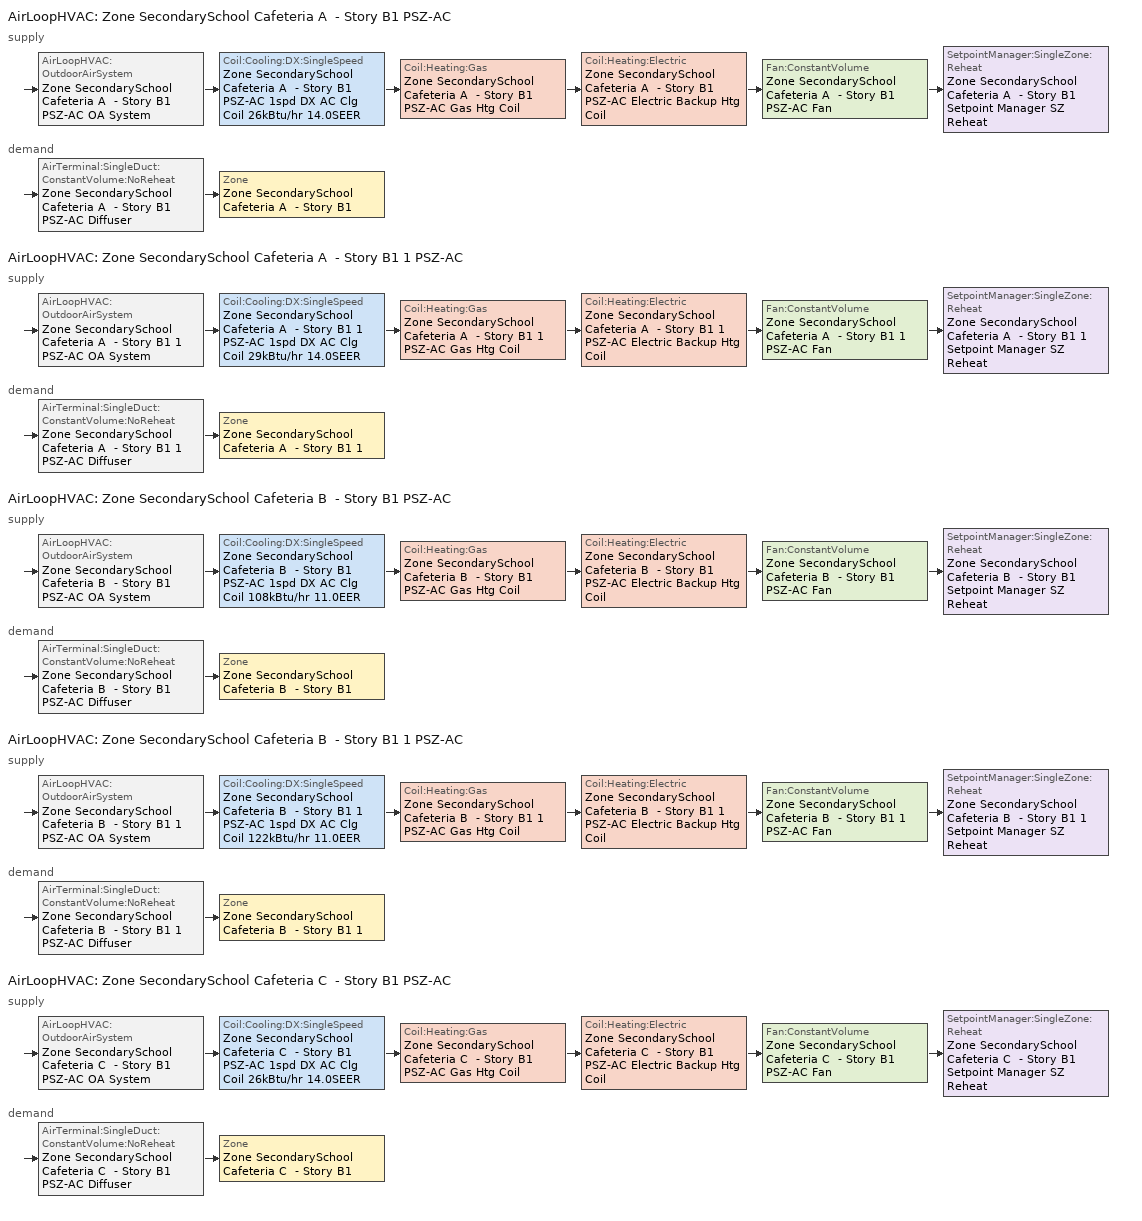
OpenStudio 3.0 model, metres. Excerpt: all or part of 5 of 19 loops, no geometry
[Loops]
AirLoopHVAC 'Zone SecondarySchool Cafeteria A  - Story B1 PSZ-AC'
 supply: AirLoopHVAC:OutdoorAirSystem 'Zone SecondarySchool Cafeteria A  - Story B1 PSZ-AC OA System' > Coil:Cooling:DX:SingleSpeed 'Zone SecondarySchool Cafeteria A  - Story B1 PSZ-AC 1spd DX AC Clg Coil 26kBtu/hr 14.0SEER' > Coil:Heating:Gas 'Zone SecondarySchool Cafeteria A  - Story B1 PSZ-AC Gas Htg Coil' > Coil:Heating:Electric 'Zone SecondarySchool Cafeteria A  - Story B1 PSZ-AC Electric Backup Htg Coil' > Fan:ConstantVolume 'Zone SecondarySchool Cafeteria A  - Story B1 PSZ-AC Fan' > SetpointManager:SingleZone:Reheat 'Zone SecondarySchool Cafeteria A  - Story B1 Setpoint Manager SZ Reheat'
 demand: AirTerminal:SingleDuct:ConstantVolume:NoReheat 'Zone SecondarySchool Cafeteria A  - Story B1 PSZ-AC Diffuser' > Zone 'Zone SecondarySchool Cafeteria A  - Story B1'
AirLoopHVAC 'Zone SecondarySchool Cafeteria A  - Story B1 1 PSZ-AC'
 supply: AirLoopHVAC:OutdoorAirSystem 'Zone SecondarySchool Cafeteria A  - Story B1 1 PSZ-AC OA System' > Coil:Cooling:DX:SingleSpeed 'Zone SecondarySchool Cafeteria A  - Story B1 1 PSZ-AC 1spd DX AC Clg Coil 29kBtu/hr 14.0SEER' > Coil:Heating:Gas 'Zone SecondarySchool Cafeteria A  - Story B1 1 PSZ-AC Gas Htg Coil' > Coil:Heating:Electric 'Zone SecondarySchool Cafeteria A  - Story B1 1 PSZ-AC Electric Backup Htg Coil' > Fan:ConstantVolume 'Zone SecondarySchool Cafeteria A  - Story B1 1 PSZ-AC Fan' > SetpointManager:SingleZone:Reheat 'Zone SecondarySchool Cafeteria A  - Story B1 1 Setpoint Manager SZ Reheat'
 demand: AirTerminal:SingleDuct:ConstantVolume:NoReheat 'Zone SecondarySchool Cafeteria A  - Story B1 1 PSZ-AC Diffuser' > Zone 'Zone SecondarySchool Cafeteria A  - Story B1 1'
AirLoopHVAC 'Zone SecondarySchool Cafeteria B  - Story B1 PSZ-AC'
 supply: AirLoopHVAC:OutdoorAirSystem 'Zone SecondarySchool Cafeteria B  - Story B1 PSZ-AC OA System' > Coil:Cooling:DX:SingleSpeed 'Zone SecondarySchool Cafeteria B  - Story B1 PSZ-AC 1spd DX AC Clg Coil 108kBtu/hr 11.0EER' > Coil:Heating:Gas 'Zone SecondarySchool Cafeteria B  - Story B1 PSZ-AC Gas Htg Coil' > Coil:Heating:Electric 'Zone SecondarySchool Cafeteria B  - Story B1 PSZ-AC Electric Backup Htg Coil' > Fan:ConstantVolume 'Zone SecondarySchool Cafeteria B  - Story B1 PSZ-AC Fan' > SetpointManager:SingleZone:Reheat 'Zone SecondarySchool Cafeteria B  - Story B1 Setpoint Manager SZ Reheat'
 demand: AirTerminal:SingleDuct:ConstantVolume:NoReheat 'Zone SecondarySchool Cafeteria B  - Story B1 PSZ-AC Diffuser' > Zone 'Zone SecondarySchool Cafeteria B  - Story B1'
AirLoopHVAC 'Zone SecondarySchool Cafeteria B  - Story B1 1 PSZ-AC'
 supply: AirLoopHVAC:OutdoorAirSystem 'Zone SecondarySchool Cafeteria B  - Story B1 1 PSZ-AC OA System' > Coil:Cooling:DX:SingleSpeed 'Zone SecondarySchool Cafeteria B  - Story B1 1 PSZ-AC 1spd DX AC Clg Coil 122kBtu/hr 11.0EER' > Coil:Heating:Gas 'Zone SecondarySchool Cafeteria B  - Story B1 1 PSZ-AC Gas Htg Coil' > Coil:Heating:Electric 'Zone SecondarySchool Cafeteria B  - Story B1 1 PSZ-AC Electric Backup Htg Coil' > Fan:ConstantVolume 'Zone SecondarySchool Cafeteria B  - Story B1 1 PSZ-AC Fan' > SetpointManager:SingleZone:Reheat 'Zone SecondarySchool Cafeteria B  - Story B1 1 Setpoint Manager SZ Reheat'
 demand: AirTerminal:SingleDuct:ConstantVolume:NoReheat 'Zone SecondarySchool Cafeteria B  - Story B1 1 PSZ-AC Diffuser' > Zone 'Zone SecondarySchool Cafeteria B  - Story B1 1'
AirLoopHVAC 'Zone SecondarySchool Cafeteria C  - Story B1 PSZ-AC'
 supply: AirLoopHVAC:OutdoorAirSystem 'Zone SecondarySchool Cafeteria C  - Story B1 PSZ-AC OA System' > Coil:Cooling:DX:SingleSpeed 'Zone SecondarySchool Cafeteria C  - Story B1 PSZ-AC 1spd DX AC Clg Coil 26kBtu/hr 14.0SEER' > Coil:Heating:Gas 'Zone SecondarySchool Cafeteria C  - Story B1 PSZ-AC Gas Htg Coil' > Coil:Heating:Electric 'Zone SecondarySchool Cafeteria C  - Story B1 PSZ-AC Electric Backup Htg Coil' > Fan:ConstantVolume 'Zone SecondarySchool Cafeteria C  - Story B1 PSZ-AC Fan' > SetpointManager:SingleZone:Reheat 'Zone SecondarySchool Cafeteria C  - Story B1 Setpoint Manager SZ Reheat'
 demand: AirTerminal:SingleDuct:ConstantVolume:NoReheat 'Zone SecondarySchool Cafeteria C  - Story B1 PSZ-AC Diffuser' > Zone 'Zone SecondarySchool Cafeteria C  - Story B1'
[Sizing:Zone] Zone Cooling Design Supply Air Temperature Input Method=SupplyAirTemperature; Zone Cooling Design Supply Air Temperature {C}=12.7778; Zone Cooling Design Supply Air Temperature Difference {deltaC}=11.11; Zone Heating Design Supply Air Temperature Input Method=SupplyAirTemperature; Zone Heating Design Supply Air Temperature {C}=50; Zone Heating Design Supply Air Temperature Difference {deltaC}=11.11; Zone Cooling Design Supply Air Humidity Ratio {kg-H2O/kg-air}=0.0085; Zone Heating Design Supply Air Humidity Ratio {kg-H2O/kg-air}=0.008; Cooling Design Air Flow Method=DesignDay; Heating Design Air Flow Method=DesignDay; Account for Dedicated Outdoor Air System=No; Dedicated Outdoor Air System Control Strategy=NeutralSupplyAir; Dedicated Outdoor Air Low Setpoint Temperature for Design {C}=autosize; Dedicated Outdoor Air High Setpoint Temperature for Design {C}=autosize
Zone SecondarySchool Cafeteria A  - Story B1; Zone SecondarySchool Cafeteria B  - Story B1; Zone SecondarySchool Cafeteria C  - Story B1; Zone SecondarySchool Cafeteria A  - Story B1 1; Zone SecondarySchool Cafeteria B  - Story B1 1
[Zone equipment]
Zone SecondarySchool Cafeteria A  - Story B1: Zone SecondarySchool Cafeteria A  - Story B1 PSZ-AC Diffuser
Zone SecondarySchool Cafeteria B  - Story B1: Zone SecondarySchool Cafeteria B  - Story B1 PSZ-AC Diffuser
Zone SecondarySchool Cafeteria C  - Story B1: Zone SecondarySchool Cafeteria C  - Story B1 PSZ-AC Diffuser
Zone SecondarySchool Cafeteria A  - Story B1 1: Zone SecondarySchool Kitchen A  - Story B1 Transfer Air Source, Zone SecondarySchool Cafeteria A  - Story B1 1 PSZ-AC Diffuser
Zone SecondarySchool Cafeteria B  - Story B1 1: Zone SecondarySchool Kitchen B  - Story B1 Transfer Air Source, Zone SecondarySchool Cafeteria B  - Story B1 1 PSZ-AC Diffuser
[Fan:ZoneExhaust] Availability Schedule=SchoolSecondary Kitchen_Exhaust_SCH; Fan Total Efficiency=0.385; Pressure Rise {Pa}=124.544; System Availability Manager Coupling Mode=Decoupled
Name | Maximum Flow Rate {m3/s}
Zone SecondarySchool Kitchen A  - Story B1 Transfer Air Source | 0.0941749
Zone SecondarySchool Kitchen B  - Story B1 Transfer Air Source | 0.383584
[AirLoopHVAC] Design Supply Air Flow Rate {m3/s}=AutoSize
Name | Availability Schedule
Zone SecondarySchool Cafeteria A  - Story B1 PSZ-AC | Zone SecondarySchool Cafeteria A  - Story B1 PSZ-AC Occ Sch
Zone SecondarySchool Cafeteria A  - Story B1 1 PSZ-AC | Zone SecondarySchool Cafeteria A  - Story B1 1 PSZ-AC Occ Sch
Zone SecondarySchool Cafeteria B  - Story B1 PSZ-AC | Zone SecondarySchool Cafeteria B  - Story B1 PSZ-AC Occ Sch
Zone SecondarySchool Cafeteria B  - Story B1 1 PSZ-AC | Zone SecondarySchool Cafeteria B  - Story B1 1 PSZ-AC Occ Sch
Zone SecondarySchool Cafeteria C  - Story B1 PSZ-AC | Zone SecondarySchool Cafeteria C  - Story B1 PSZ-AC Occ Sch
[Sizing:System] Type of Load to Size On=Sensible; Design Outdoor Air Flow Rate {m3/s}=Autosize; Central Heating Maximum System Air Flow Ratio=1; Preheat Design Temperature {C}=7.22222; Preheat Design Humidity Ratio {kg-H2O/kg-Air}=0.008; Precool Design Temperature {C}=12.7778; Precool Design Humidity Ratio {kg-H2O/kg-Air}=0.008; Central Cooling Design Supply Air Temperature {C}=12.7778; Central Heating Design Supply Air Temperature {C}=50; Sizing Option=Coincident; 100% Outdoor Air in Cooling=No; 100% Outdoor Air in Heating=No; Central Cooling Design Supply Air Humidity Ratio {kg-H2O/kg-Air}=0.0085; Central Heating Design Supply Air Humidity Ratio {kg-H2O/kg-Air}=0.008; Cooling Design Air Flow Method=DesignDay; Cooling Design Air Flow Rate {m3/s}=0; Heating Design Air Flow Method=DesignDay; Heating Design Air Flow Rate {m3/s}=0; System Outdoor Air Method=ZoneSum; Zone Maximum Outdoor Air Fraction=1; Cooling Supply Air Flow Rate Per Floor Area {m3/s-m2}=0.00996765; Cooling Fraction of Autosized Cooling Supply Air Flow Rate=1; Cooling Supply Air Flow Rate Per Unit Cooling Capacity {m3/s-W}=3.94755e-05; Heating Supply Air Flow Rate Per Floor Area {m3/s-m2}=0.00996765; Heating Fraction of Autosized Heating Supply Air Flow Rate=1; Heating Fraction of Autosized Cooling Supply Air Flow Rate=1; Heating Supply Air Flow Rate Per Unit Heating Capacity {m3/s-W}=3.15882e-05; Cooling Design Capacity Method=CoolingDesignCapacity; Cooling Design Capacity {W}=autosize; Cooling Design Capacity Per Floor Area {W/m2}=234.7; Fraction of Autosized Cooling Design Capacity=1; Heating Design Capacity Method=HeatingDesignCapacity; Heating Design Capacity {W}=autosize; Heating Design Capacity Per Floor Area {W/m2}=157; Fraction of Autosized Heating Design Capacity=1; Central Cooling Capacity Control Method=OnOff
Zone SecondarySchool Cafeteria A  - Story B1 PSZ-AC; Zone SecondarySchool Cafeteria A  - Story B1 1 PSZ-AC; Zone SecondarySchool Cafeteria B  - Story B1 PSZ-AC; Zone SecondarySchool Cafeteria B  - Story B1 1 PSZ-AC; Zone SecondarySchool Cafeteria C  - Story B1 PSZ-AC
[Controller:OutdoorAir] Minimum Outdoor Air Flow Rate {m3/s}=autosize; Maximum Outdoor Air Flow Rate {m3/s}=Autosize; Economizer Control Action Type=ModulateFlow; Lockout Type=LockoutWithHeating; Minimum Limit Type=FixedMinimum; High Humidity Control=No; Heat Recovery Bypass Control Type=BypassWhenOAFlowGreaterThanMinimum
Name | Economizer Control Type | Economizer Maximum Limit Dry-Bulb Temperature {C} | Economizer Maximum Limit Enthalpy {J/kg} | Minimum Outdoor Air Schedule | Controller Mechanical Ventilation
Zone SecondarySchool Cafeteria A  - Story B1 PSZ-AC OA System Controller | NoEconomizer | 28 | 64000 | Zone SecondarySchool Cafeteria A  - Story B1 PSZ-AC Occ Sch | Controller Mechanical Ventilation 1
Zone SecondarySchool Cafeteria A  - Story B1 1 PSZ-AC OA System Controller | NoEconomizer | 28 | 64000 | Zone SecondarySchool Cafeteria A  - Story B1 1 PSZ-AC Occ Sch | Controller Mechanical Ventilation 2
Zone SecondarySchool Cafeteria B  - Story B1 PSZ-AC OA System Controller | DifferentialDryBulb |  |  | Zone SecondarySchool Cafeteria B  - Story B1 PSZ-AC Occ Sch | Controller Mechanical Ventilation 3
Zone SecondarySchool Cafeteria B  - Story B1 1 PSZ-AC OA System Controller | DifferentialDryBulb |  |  | Zone SecondarySchool Cafeteria B  - Story B1 1 PSZ-AC Occ Sch | Controller Mechanical Ventilation 4
Zone SecondarySchool Cafeteria C  - Story B1 PSZ-AC OA System Controller | NoEconomizer | 28 | 64000 | Zone SecondarySchool Cafeteria C  - Story B1 PSZ-AC Occ Sch | Controller Mechanical Ventilation 5
[Controller:MechanicalVentilation] Availability Schedule=Always On Discrete; System Outdoor Air Method=ZoneSum
Controller Mechanical Ventilation 1; Controller Mechanical Ventilation 2; Controller Mechanical Ventilation 3; Controller Mechanical Ventilation 4; Controller Mechanical Ventilation 5
[AirLoopHVAC:OutdoorAirSystem]
Name | Controller
Zone SecondarySchool Cafeteria A  - Story B1 PSZ-AC OA System | Zone SecondarySchool Cafeteria A  - Story B1 PSZ-AC OA System Controller
Zone SecondarySchool Cafeteria A  - Story B1 1 PSZ-AC OA System | Zone SecondarySchool Cafeteria A  - Story B1 1 PSZ-AC OA System Controller
Zone SecondarySchool Cafeteria B  - Story B1 PSZ-AC OA System | Zone SecondarySchool Cafeteria B  - Story B1 PSZ-AC OA System Controller
Zone SecondarySchool Cafeteria B  - Story B1 1 PSZ-AC OA System | Zone SecondarySchool Cafeteria B  - Story B1 1 PSZ-AC OA System Controller
Zone SecondarySchool Cafeteria C  - Story B1 PSZ-AC OA System | Zone SecondarySchool Cafeteria C  - Story B1 PSZ-AC OA System Controller
[SetpointManager:SingleZone:Reheat] Minimum Supply Air Temperature {C}=12.7778; Maximum Supply Air Temperature {C}=50
Name | Control Zone | Setpoint Node or NodeList
Zone SecondarySchool Cafeteria A  - Story B1 Setpoint Manager SZ Reheat | Zone SecondarySchool Cafeteria A  - Story B1 | Zone SecondarySchool Cafeteria A  - Story B1 PSZ-AC Supply Outlet Node
Zone SecondarySchool Cafeteria A  - Story B1 1 Setpoint Manager SZ Reheat | Zone SecondarySchool Cafeteria A  - Story B1 1 | Zone SecondarySchool Cafeteria A  - Story B1 1 PSZ-AC Supply Outlet Node
Zone SecondarySchool Cafeteria B  - Story B1 Setpoint Manager SZ Reheat | Zone SecondarySchool Cafeteria B  - Story B1 | Zone SecondarySchool Cafeteria B  - Story B1 PSZ-AC Supply Outlet Node
Zone SecondarySchool Cafeteria B  - Story B1 1 Setpoint Manager SZ Reheat | Zone SecondarySchool Cafeteria B  - Story B1 1 | Zone SecondarySchool Cafeteria B  - Story B1 1 PSZ-AC Supply Outlet Node
Zone SecondarySchool Cafeteria C  - Story B1 Setpoint Manager SZ Reheat | Zone SecondarySchool Cafeteria C  - Story B1 | Zone SecondarySchool Cafeteria C  - Story B1 PSZ-AC Supply Outlet Node
[Fan:ConstantVolume] Availability Schedule=Always On Discrete; Pressure Rise {Pa}=622.722; Maximum Flow Rate {m3/s}=AutoSize; Motor In Airstream Fraction=1
Name | Fan Total Efficiency | Motor Efficiency
Zone SecondarySchool Cafeteria A  - Story B1 PSZ-AC Fan; Zone SecondarySchool Cafeteria A  - Story B1 1 PSZ-AC Fan; Zone SecondarySchool Cafeteria C  - Story B1 PSZ-AC Fan | 0.55575 | 0.855
Zone SecondarySchool Cafeteria B  - Story B1 PSZ-AC Fan; Zone SecondarySchool Cafeteria B  - Story B1 1 PSZ-AC Fan | 0.56225 | 0.865
[Coil:Heating:Gas] Availability Schedule=Always On Discrete; Gas Burner Efficiency=0.8; Nominal Capacity {W}=AutoSize; Parasitic Electric Load {W}=0; Parasitic Gas Load {W}=0
Zone SecondarySchool Cafeteria A  - Story B1 PSZ-AC Gas Htg Coil; Zone SecondarySchool Cafeteria A  - Story B1 1 PSZ-AC Gas Htg Coil; Zone SecondarySchool Cafeteria B  - Story B1 PSZ-AC Gas Htg Coil; Zone SecondarySchool Cafeteria B  - Story B1 1 PSZ-AC Gas Htg Coil; Zone SecondarySchool Cafeteria C  - Story B1 PSZ-AC Gas Htg Coil
[Coil:Heating:Electric] Availability Schedule=Always On Discrete; Efficiency=1
Zone SecondarySchool Cafeteria A  - Story B1 PSZ-AC Electric Backup Htg Coil; Zone SecondarySchool Cafeteria A  - Story B1 1 PSZ-AC Electric Backup Htg Coil; Zone SecondarySchool Cafeteria B  - Story B1 PSZ-AC Electric Backup Htg Coil; Zone SecondarySchool Cafeteria B  - Story B1 1 PSZ-AC Electric Backup Htg Coil; Zone SecondarySchool Cafeteria C  - Story B1 PSZ-AC Electric Backup Htg Coil
[Coil:Cooling:DX:SingleSpeed] Availability Schedule=Always On Discrete; Rated Total Cooling Capacity {W}=autosize; Rated Sensible Heat Ratio=autosize; Rated Air Flow Rate {m3/s}=autosize; Rated Evaporator Fan Power Per Volume Flow Rate {W/(m3/s)}=773.3; Total Cooling Capacity Function of Temperature Curve=PSZ-AC_Unitary_PackagecoolCapFT; Total Cooling Capacity Function of Flow Fraction Curve=PSZ-AC_Unitary_PackagecoolFFF; Energy Input Ratio Function of Temperature Curve=PSZ-AC DX Unitary Package EIRFT; Energy Input Ratio Function of Flow Fraction Curve=PSZ-AC_Unitary_PackagecoolEIRFFF; Part Load Fraction Correlation Curve=PSZ-AC_Unitary_PackagecoolPLR; Minimum Outdoor Dry-Bulb Temperature for Compressor Operation {C}=-25; Condenser Type=AirCooled; Evaporative Condenser Effectiveness=0; Evaporative Condenser Air Flow Rate {m3/s}=Autosize; Evaporative Condenser Pump Rated Power Consumption {W}=Autosize; Crankcase Heater Capacity {W}=0; Maximum Outdoor Dry-Bulb Temperature for Crankcase Heater Operation {C}=0; Basin Heater Capacity {W/K}=0; Basin Heater Setpoint Temperature {C}=10
Name | Rated COP {W/W}
Zone SecondarySchool Cafeteria A  - Story B1 PSZ-AC 1spd DX AC Clg Coil 26kBtu/hr 14.0SEER; Zone SecondarySchool Cafeteria A  - Story B1 1 PSZ-AC 1spd DX AC Clg Coil 29kBtu/hr 14.0SEER; Zone SecondarySchool Cafeteria C  - Story B1 PSZ-AC 1spd DX AC Clg Coil 26kBtu/hr 14.0SEER | 4.11713
Zone SecondarySchool Cafeteria B  - Story B1 PSZ-AC 1spd DX AC Clg Coil 108kBtu/hr 11.0EER; Zone SecondarySchool Cafeteria B  - Story B1 1 PSZ-AC 1spd DX AC Clg Coil 122kBtu/hr 11.0EER | 3.79883
[AirTerminal:SingleDuct:ConstantVolume:NoReheat] Availability Schedule=Always On Discrete; Maximum Air Flow Rate {m3/s}=AutoSize
Zone SecondarySchool Cafeteria A  - Story B1 PSZ-AC Diffuser; Zone SecondarySchool Cafeteria A  - Story B1 1 PSZ-AC Diffuser; Zone SecondarySchool Cafeteria B  - Story B1 PSZ-AC Diffuser; Zone SecondarySchool Cafeteria B  - Story B1 1 PSZ-AC Diffuser; Zone SecondarySchool Cafeteria C  - Story B1 PSZ-AC Diffuser
[Schedule:Constant]
Always On Discrete: Value=1
[Schedule:Ruleset]
Name | Default Day Schedule | Summer Design Day Schedule | Winter Design Day Schedule
SchoolSecondary Kitchen_Exhaust_SCH | SchoolSecondary Kitchen_Exhaust_SCH Default | SchoolSecondary Kitchen_Exhaust_SCH Summer Design Day | SchoolSecondary Kitchen_Exhaust_SCH Winter Design Day
Zone SecondarySchool Cafeteria A  - Story B1 1 PSZ-AC Occ Sch | Zone SecondarySchool Cafeteria A  - Story B1 1 PSZ-AC Occ Sch Default | Zone SecondarySchool Cafeteria A  - Story B1 1 PSZ-AC Occ Sch Summer Design Day | Zone SecondarySchool Cafeteria A  - Story B1 1 PSZ-AC Occ Sch Winter Design Day
Zone SecondarySchool Cafeteria A  - Story B1 PSZ-AC Occ Sch | Zone SecondarySchool Cafeteria A  - Story B1 PSZ-AC Occ Sch Default | Zone SecondarySchool Cafeteria A  - Story B1 PSZ-AC Occ Sch Summer Design Day | Zone SecondarySchool Cafeteria A  - Story B1 PSZ-AC Occ Sch Winter Design Day
Zone SecondarySchool Cafeteria B  - Story B1 1 PSZ-AC Occ Sch | Zone SecondarySchool Cafeteria B  - Story B1 1 PSZ-AC Occ Sch Default | Zone SecondarySchool Cafeteria B  - Story B1 1 PSZ-AC Occ Sch Summer Design Day | Zone SecondarySchool Cafeteria B  - Story B1 1 PSZ-AC Occ Sch Winter Design Day
Zone SecondarySchool Cafeteria B  - Story B1 PSZ-AC Occ Sch | Zone SecondarySchool Cafeteria B  - Story B1 PSZ-AC Occ Sch Default | Zone SecondarySchool Cafeteria B  - Story B1 PSZ-AC Occ Sch Summer Design Day | Zone SecondarySchool Cafeteria B  - Story B1 PSZ-AC Occ Sch Winter Design Day
Zone SecondarySchool Cafeteria C  - Story B1 PSZ-AC Occ Sch | Zone SecondarySchool Cafeteria C  - Story B1 PSZ-AC Occ Sch Default | Zone SecondarySchool Cafeteria C  - Story B1 PSZ-AC Occ Sch Summer Design Day | Zone SecondarySchool Cafeteria C  - Story B1 PSZ-AC Occ Sch Winter Design Day
[Schedule:Day]
SchoolSecondary Kitchen_Exhaust_SCH Default; SchoolSecondary Kitchen_Exhaust_SCH Wknd Day; SchoolSecondary Kitchen_Exhaust_SCH Wknd Day 1; Zone SecondarySchool Cafeteria A  - Story B1 1 PSZ-AC Occ Sch Sunday; Zone SecondarySchool Cafeteria A  - Story B1 PSZ-AC Occ Sch Sunday; Zone SecondarySchool Cafeteria B  - Story B1 1 PSZ-AC Occ Sch Sunday; Zone SecondarySchool Cafeteria B  - Story B1 PSZ-AC Occ Sch Sunday; Zone SecondarySchool Cafeteria C  - Story B1 PSZ-AC Occ Sch Sunday: 24, 0, 0
SchoolSecondary Kitchen_Exhaust_SCH Wkdy Day: 8, 0, 0, 17, 0, 1, 24, 0, 0
SchoolSecondary Kitchen_Exhaust_SCH Wkdy Day 1; SchoolSecondary Kitchen_Exhaust_SCH Wkdy Day 2; SchoolSecondary Kitchen_Exhaust_SCH Winter Design Day; SchoolSecondary Kitchen_Exhaust_SCH Summer Design Day: 8, 0, 0, 21, 0, 1, 24, 0, 0
Zone SecondarySchool Cafeteria A  - Story B1 1 PSZ-AC Occ Sch Default; Zone SecondarySchool Cafeteria A  - Story B1 1 PSZ-AC Occ Sch Monday 2; Zone SecondarySchool Cafeteria A  - Story B1 1 PSZ-AC Occ Sch Tuesday; Zone SecondarySchool Cafeteria A  - Story B1 1 PSZ-AC Occ Sch Tuesday 2; Zone SecondarySchool Cafeteria A  - Story B1 1 PSZ-AC Occ Sch Wednesday; Zone SecondarySchool Cafeteria A  - Story B1 1 PSZ-AC Occ Sch Wednesday 2; Zone SecondarySchool Cafeteria A  - Story B1 1 PSZ-AC Occ Sch Thursday; Zone SecondarySchool Cafeteria A  - Story B1 1 PSZ-AC Occ Sch Thursday 2; Zone SecondarySchool Cafeteria A  - Story B1 1 PSZ-AC Occ Sch Friday; Zone SecondarySchool Cafeteria A  - Story B1 1 PSZ-AC Occ Sch Friday 2; Zone SecondarySchool Cafeteria A  - Story B1 PSZ-AC Occ Sch Default; Zone SecondarySchool Cafeteria A  - Story B1 PSZ-AC Occ Sch Monday 2; Zone SecondarySchool Cafeteria A  - Story B1 PSZ-AC Occ Sch Tuesday; Zone SecondarySchool Cafeteria A  - Story B1 PSZ-AC Occ Sch Tuesday 2; Zone SecondarySchool Cafeteria A  - Story B1 PSZ-AC Occ Sch Wednesday; Zone SecondarySchool Cafeteria A  - Story B1 PSZ-AC Occ Sch Wednesday 2; Zone SecondarySchool Cafeteria A  - Story B1 PSZ-AC Occ Sch Thursday; Zone SecondarySchool Cafeteria A  - Story B1 PSZ-AC Occ Sch Thursday 2; Zone SecondarySchool Cafeteria A  - Story B1 PSZ-AC Occ Sch Friday; Zone SecondarySchool Cafeteria A  - Story B1 PSZ-AC Occ Sch Friday 2; Zone SecondarySchool Cafeteria B  - Story B1 1 PSZ-AC Occ Sch Default; Zone SecondarySchool Cafeteria B  - Story B1 1 PSZ-AC Occ Sch Monday 2; Zone SecondarySchool Cafeteria B  - Story B1 1 PSZ-AC Occ Sch Tuesday; Zone SecondarySchool Cafeteria B  - Story B1 1 PSZ-AC Occ Sch Tuesday 2; Zone SecondarySchool Cafeteria B  - Story B1 1 PSZ-AC Occ Sch Wednesday; Zone SecondarySchool Cafeteria B  - Story B1 1 PSZ-AC Occ Sch Wednesday 2; Zone SecondarySchool Cafeteria B  - Story B1 1 PSZ-AC Occ Sch Thursday; Zone SecondarySchool Cafeteria B  - Story B1 1 PSZ-AC Occ Sch Thursday 2; Zone SecondarySchool Cafeteria B  - Story B1 1 PSZ-AC Occ Sch Friday; Zone SecondarySchool Cafeteria B  - Story B1 1 PSZ-AC Occ Sch Friday 2; Zone SecondarySchool Cafeteria B  - Story B1 PSZ-AC Occ Sch Default; Zone SecondarySchool Cafeteria B  - Story B1 PSZ-AC Occ Sch Monday 2; Zone SecondarySchool Cafeteria B  - Story B1 PSZ-AC Occ Sch Tuesday; Zone SecondarySchool Cafeteria B  - Story B1 PSZ-AC Occ Sch Tuesday 2; Zone SecondarySchool Cafeteria B  - Story B1 PSZ-AC Occ Sch Wednesday; Zone SecondarySchool Cafeteria B  - Story B1 PSZ-AC Occ Sch Wednesday 2; Zone SecondarySchool Cafeteria B  - Story B1 PSZ-AC Occ Sch Thursday; Zone SecondarySchool Cafeteria B  - Story B1 PSZ-AC Occ Sch Thursday 2; Zone SecondarySchool Cafeteria B  - Story B1 PSZ-AC Occ Sch Friday; Zone SecondarySchool Cafeteria B  - Story B1 PSZ-AC Occ Sch Friday 2; Zone SecondarySchool Cafeteria C  - Story B1 PSZ-AC Occ Sch Default; Zone SecondarySchool Cafeteria C  - Story B1 PSZ-AC Occ Sch Monday 2; Zone SecondarySchool Cafeteria C  - Story B1 PSZ-AC Occ Sch Tuesday; Zone SecondarySchool Cafeteria C  - Story B1 PSZ-AC Occ Sch Tuesday 2; Zone SecondarySchool Cafeteria C  - Story B1 PSZ-AC Occ Sch Wednesday; Zone SecondarySchool Cafeteria C  - Story B1 PSZ-AC Occ Sch Wednesday 2; Zone SecondarySchool Cafeteria C  - Story B1 PSZ-AC Occ Sch Thursday; Zone SecondarySchool Cafeteria C  - Story B1 PSZ-AC Occ Sch Thursday 2; Zone SecondarySchool Cafeteria C  - Story B1 PSZ-AC Occ Sch Friday; Zone SecondarySchool Cafeteria C  - Story B1 PSZ-AC Occ Sch Friday 2: 9, 0, 0, 20, 0, 1, 24, 0, 0
Zone SecondarySchool Cafeteria A  - Story B1 1 PSZ-AC Occ Sch Winter Design Day; Zone SecondarySchool Cafeteria A  - Story B1 1 PSZ-AC Occ Sch Summer Design Day; Zone SecondarySchool Cafeteria A  - Story B1 PSZ-AC Occ Sch Winter Design Day; Zone SecondarySchool Cafeteria A  - Story B1 PSZ-AC Occ Sch Summer Design Day; Zone SecondarySchool Cafeteria B  - Story B1 1 PSZ-AC Occ Sch Winter Design Day; Zone SecondarySchool Cafeteria B  - Story B1 1 PSZ-AC Occ Sch Summer Design Day; Zone SecondarySchool Cafeteria B  - Story B1 PSZ-AC Occ Sch Winter Design Day; Zone SecondarySchool Cafeteria B  - Story B1 PSZ-AC Occ Sch Summer Design Day; Zone SecondarySchool Cafeteria C  - Story B1 PSZ-AC Occ Sch Winter Design Day; Zone SecondarySchool Cafeteria C  - Story B1 PSZ-AC Occ Sch Summer Design Day: 24, 0, 1
Zone SecondarySchool Cafeteria A  - Story B1 1 PSZ-AC Occ Sch Monday 1; Zone SecondarySchool Cafeteria A  - Story B1 1 PSZ-AC Occ Sch Tuesday 1; Zone SecondarySchool Cafeteria A  - Story B1 1 PSZ-AC Occ Sch Wednesday 1; Zone SecondarySchool Cafeteria A  - Story B1 1 PSZ-AC Occ Sch Thursday 1; Zone SecondarySchool Cafeteria A  - Story B1 1 PSZ-AC Occ Sch Friday 1; Zone SecondarySchool Cafeteria A  - Story B1 PSZ-AC Occ Sch Monday 1; Zone SecondarySchool Cafeteria A  - Story B1 PSZ-AC Occ Sch Tuesday 1; Zone SecondarySchool Cafeteria A  - Story B1 PSZ-AC Occ Sch Wednesday 1; Zone SecondarySchool Cafeteria A  - Story B1 PSZ-AC Occ Sch Thursday 1; Zone SecondarySchool Cafeteria A  - Story B1 PSZ-AC Occ Sch Friday 1; Zone SecondarySchool Cafeteria B  - Story B1 1 PSZ-AC Occ Sch Monday 1; Zone SecondarySchool Cafeteria B  - Story B1 1 PSZ-AC Occ Sch Tuesday 1; Zone SecondarySchool Cafeteria B  - Story B1 1 PSZ-AC Occ Sch Wednesday 1; Zone SecondarySchool Cafeteria B  - Story B1 1 PSZ-AC Occ Sch Thursday 1; Zone SecondarySchool Cafeteria B  - Story B1 1 PSZ-AC Occ Sch Friday 1; Zone SecondarySchool Cafeteria B  - Story B1 PSZ-AC Occ Sch Monday 1; Zone SecondarySchool Cafeteria B  - Story B1 PSZ-AC Occ Sch Tuesday 1; Zone SecondarySchool Cafeteria B  - Story B1 PSZ-AC Occ Sch Wednesday 1; Zone SecondarySchool Cafeteria B  - Story B1 PSZ-AC Occ Sch Thursday 1; Zone SecondarySchool Cafeteria B  - Story B1 PSZ-AC Occ Sch Friday 1; Zone SecondarySchool Cafeteria C  - Story B1 PSZ-AC Occ Sch Monday 1; Zone SecondarySchool Cafeteria C  - Story B1 PSZ-AC Occ Sch Tuesday 1; Zone SecondarySchool Cafeteria C  - Story B1 PSZ-AC Occ Sch Wednesday 1; Zone SecondarySchool Cafeteria C  - Story B1 PSZ-AC Occ Sch Thursday 1; Zone SecondarySchool Cafeteria C  - Story B1 PSZ-AC Occ Sch Friday 1: 9, 0, 0, 19, 0, 1, 24, 0, 0
[Schedule:Rule] Date Specification Type=DateRange
Name | Schedule Ruleset | Rule Order | Day Schedule | Apply Monday | Apply Tuesday | Apply Wednesday | Apply Thursday | Apply Friday | Start Month | Start Day | End Month | End Day | Apply Sunday | Apply Saturday
Schedule Rule 94 | SchoolSecondary Kitchen_Exhaust_SCH | 4 | SchoolSecondary Kitchen_Exhaust_SCH Wkdy Day | Yes | Yes | Yes | Yes | Yes | 1 | 1 | 6 | 30
Schedule Rule 95 | SchoolSecondary Kitchen_Exhaust_SCH | 3 | SchoolSecondary Kitchen_Exhaust_SCH Wkdy Day 1 | Yes | Yes | Yes | Yes | Yes | 7 | 1 | 9 | 1
Schedule Rule 96 | SchoolSecondary Kitchen_Exhaust_SCH | 2 | SchoolSecondary Kitchen_Exhaust_SCH Wkdy Day 2 | Yes | Yes | Yes | Yes | Yes | 9 | 1 | 12 | 31
Schedule Rule 97 | SchoolSecondary Kitchen_Exhaust_SCH | 1 | SchoolSecondary Kitchen_Exhaust_SCH Wknd Day |  |  |  |  |  | 1 | 1 | 6 | 30 | Yes | Yes
Schedule Rule 98 | SchoolSecondary Kitchen_Exhaust_SCH | 0 | SchoolSecondary Kitchen_Exhaust_SCH Wknd Day 1 |  |  |  |  |  | 7 | 1 | 9 | 1 | Yes | Yes
Zone SecondarySchool Cafeteria A  - Story B1 1 PSZ-AC Occ Sch Monday Rule 1 | Zone SecondarySchool Cafeteria A  - Story B1 1 PSZ-AC Occ Sch | 14 | Zone SecondarySchool Cafeteria A  - Story B1 1 PSZ-AC Occ Sch Monday 1 | Yes |  |  |  |  | 6 | 30 | 8 | 31
Zone SecondarySchool Cafeteria A  - Story B1 1 PSZ-AC Occ Sch Monday Rule 2 | Zone SecondarySchool Cafeteria A  - Story B1 1 PSZ-AC Occ Sch | 13 | Zone SecondarySchool Cafeteria A  - Story B1 1 PSZ-AC Occ Sch Monday 2 | Yes |  |  |  |  | 9 | 1 | 12 | 31
Zone SecondarySchool Cafeteria A  - Story B1 1 PSZ-AC Occ Sch Tuesday Rule | Zone SecondarySchool Cafeteria A  - Story B1 1 PSZ-AC Occ Sch | 12 | Zone SecondarySchool Cafeteria A  - Story B1 1 PSZ-AC Occ Sch Tuesday |  | Yes |  |  |  | 1 | 1 | 6 | 30
Zone SecondarySchool Cafeteria A  - Story B1 1 PSZ-AC Occ Sch Tuesday Rule 1 | Zone SecondarySchool Cafeteria A  - Story B1 1 PSZ-AC Occ Sch | 11 | Zone SecondarySchool Cafeteria A  - Story B1 1 PSZ-AC Occ Sch Tuesday 1 |  | Yes |  |  |  | 7 | 1 | 8 | 25
Zone SecondarySchool Cafeteria A  - Story B1 1 PSZ-AC Occ Sch Tuesday Rule 2 | Zone SecondarySchool Cafeteria A  - Story B1 1 PSZ-AC Occ Sch | 10 | Zone SecondarySchool Cafeteria A  - Story B1 1 PSZ-AC Occ Sch Tuesday 2 |  | Yes |  |  |  | 8 | 26 | 12 | 31
Zone SecondarySchool Cafeteria A  - Story B1 1 PSZ-AC Occ Sch Wednesday Rule | Zone SecondarySchool Cafeteria A  - Story B1 1 PSZ-AC Occ Sch | 9 | Zone SecondarySchool Cafeteria A  - Story B1 1 PSZ-AC Occ Sch Wednesday |  |  | Yes |  |  | 1 | 1 | 6 | 24
Zone SecondarySchool Cafeteria A  - Story B1 1 PSZ-AC Occ Sch Wednesday Rule 1 | Zone SecondarySchool Cafeteria A  - Story B1 1 PSZ-AC Occ Sch | 8 | Zone SecondarySchool Cafeteria A  - Story B1 1 PSZ-AC Occ Sch Wednesday 1 |  |  | Yes |  |  | 6 | 25 | 8 | 26
Zone SecondarySchool Cafeteria A  - Story B1 1 PSZ-AC Occ Sch Wednesday Rule 2 | Zone SecondarySchool Cafeteria A  - Story B1 1 PSZ-AC Occ Sch | 7 | Zone SecondarySchool Cafeteria A  - Story B1 1 PSZ-AC Occ Sch Wednesday 2 |  |  | Yes |  |  | 8 | 27 | 12 | 31
Zone SecondarySchool Cafeteria A  - Story B1 1 PSZ-AC Occ Sch Thursday Rule | Zone SecondarySchool Cafeteria A  - Story B1 1 PSZ-AC Occ Sch | 6 | Zone SecondarySchool Cafeteria A  - Story B1 1 PSZ-AC Occ Sch Thursday |  |  |  | Yes |  | 1 | 1 | 6 | 25
Zone SecondarySchool Cafeteria A  - Story B1 1 PSZ-AC Occ Sch Thursday Rule 1 | Zone SecondarySchool Cafeteria A  - Story B1 1 PSZ-AC Occ Sch | 5 | Zone SecondarySchool Cafeteria A  - Story B1 1 PSZ-AC Occ Sch Thursday 1 |  |  |  | Yes |  | 6 | 26 | 8 | 27
Zone SecondarySchool Cafeteria A  - Story B1 1 PSZ-AC Occ Sch Thursday Rule 2 | Zone SecondarySchool Cafeteria A  - Story B1 1 PSZ-AC Occ Sch | 4 | Zone SecondarySchool Cafeteria A  - Story B1 1 PSZ-AC Occ Sch Thursday 2 |  |  |  | Yes |  | 8 | 28 | 12 | 31
Zone SecondarySchool Cafeteria A  - Story B1 1 PSZ-AC Occ Sch Friday Rule | Zone SecondarySchool Cafeteria A  - Story B1 1 PSZ-AC Occ Sch | 3 | Zone SecondarySchool Cafeteria A  - Story B1 1 PSZ-AC Occ Sch Friday |  |  |  |  | Yes | 1 | 1 | 6 | 26
Zone SecondarySchool Cafeteria A  - Story B1 1 PSZ-AC Occ Sch Friday Rule 1 | Zone SecondarySchool Cafeteria A  - Story B1 1 PSZ-AC Occ Sch | 2 | Zone SecondarySchool Cafeteria A  - Story B1 1 PSZ-AC Occ Sch Friday 1 |  |  |  |  | Yes | 6 | 27 | 8 | 28
Zone SecondarySchool Cafeteria A  - Story B1 1 PSZ-AC Occ Sch Friday Rule 2 | Zone SecondarySchool Cafeteria A  - Story B1 1 PSZ-AC Occ Sch | 1 | Zone SecondarySchool Cafeteria A  - Story B1 1 PSZ-AC Occ Sch Friday 2 |  |  |  |  | Yes | 8 | 29 | 12 | 31
Zone SecondarySchool Cafeteria A  - Story B1 1 PSZ-AC Occ Sch Sunday Rule | Zone SecondarySchool Cafeteria A  - Story B1 1 PSZ-AC Occ Sch | 0 | Zone SecondarySchool Cafeteria A  - Story B1 1 PSZ-AC Occ Sch Sunday |  |  |  |  |  | 1 | 1 | 12 | 31 | Yes | Yes
Zone SecondarySchool Cafeteria A  - Story B1 PSZ-AC Occ Sch Monday Rule 1 | Zone SecondarySchool Cafeteria A  - Story B1 PSZ-AC Occ Sch | 14 | Zone SecondarySchool Cafeteria A  - Story B1 PSZ-AC Occ Sch Monday 1 | Yes |  |  |  |  | 6 | 30 | 8 | 31
Zone SecondarySchool Cafeteria A  - Story B1 PSZ-AC Occ Sch Monday Rule 2 | Zone SecondarySchool Cafeteria A  - Story B1 PSZ-AC Occ Sch | 13 | Zone SecondarySchool Cafeteria A  - Story B1 PSZ-AC Occ Sch Monday 2 | Yes |  |  |  |  | 9 | 1 | 12 | 31
Zone SecondarySchool Cafeteria A  - Story B1 PSZ-AC Occ Sch Tuesday Rule | Zone SecondarySchool Cafeteria A  - Story B1 PSZ-AC Occ Sch | 12 | Zone SecondarySchool Cafeteria A  - Story B1 PSZ-AC Occ Sch Tuesday |  | Yes |  |  |  | 1 | 1 | 6 | 30
Zone SecondarySchool Cafeteria A  - Story B1 PSZ-AC Occ Sch Tuesday Rule 1 | Zone SecondarySchool Cafeteria A  - Story B1 PSZ-AC Occ Sch | 11 | Zone SecondarySchool Cafeteria A  - Story B1 PSZ-AC Occ Sch Tuesday 1 |  | Yes |  |  |  | 7 | 1 | 8 | 25
Zone SecondarySchool Cafeteria A  - Story B1 PSZ-AC Occ Sch Tuesday Rule 2 | Zone SecondarySchool Cafeteria A  - Story B1 PSZ-AC Occ Sch | 10 | Zone SecondarySchool Cafeteria A  - Story B1 PSZ-AC Occ Sch Tuesday 2 |  | Yes |  |  |  | 8 | 26 | 12 | 31
Zone SecondarySchool Cafeteria A  - Story B1 PSZ-AC Occ Sch Wednesday Rule | Zone SecondarySchool Cafeteria A  - Story B1 PSZ-AC Occ Sch | 9 | Zone SecondarySchool Cafeteria A  - Story B1 PSZ-AC Occ Sch Wednesday |  |  | Yes |  |  | 1 | 1 | 6 | 24
Zone SecondarySchool Cafeteria A  - Story B1 PSZ-AC Occ Sch Wednesday Rule 1 | Zone SecondarySchool Cafeteria A  - Story B1 PSZ-AC Occ Sch | 8 | Zone SecondarySchool Cafeteria A  - Story B1 PSZ-AC Occ Sch Wednesday 1 |  |  | Yes |  |  | 6 | 25 | 8 | 26
Zone SecondarySchool Cafeteria A  - Story B1 PSZ-AC Occ Sch Wednesday Rule 2 | Zone SecondarySchool Cafeteria A  - Story B1 PSZ-AC Occ Sch | 7 | Zone SecondarySchool Cafeteria A  - Story B1 PSZ-AC Occ Sch Wednesday 2 |  |  | Yes |  |  | 8 | 27 | 12 | 31
Zone SecondarySchool Cafeteria A  - Story B1 PSZ-AC Occ Sch Thursday Rule | Zone SecondarySchool Cafeteria A  - Story B1 PSZ-AC Occ Sch | 6 | Zone SecondarySchool Cafeteria A  - Story B1 PSZ-AC Occ Sch Thursday |  |  |  | Yes |  | 1 | 1 | 6 | 25
Zone SecondarySchool Cafeteria A  - Story B1 PSZ-AC Occ Sch Thursday Rule 1 | Zone SecondarySchool Cafeteria A  - Story B1 PSZ-AC Occ Sch | 5 | Zone SecondarySchool Cafeteria A  - Story B1 PSZ-AC Occ Sch Thursday 1 |  |  |  | Yes |  | 6 | 26 | 8 | 27
Zone SecondarySchool Cafeteria A  - Story B1 PSZ-AC Occ Sch Thursday Rule 2 | Zone SecondarySchool Cafeteria A  - Story B1 PSZ-AC Occ Sch | 4 | Zone SecondarySchool Cafeteria A  - Story B1 PSZ-AC Occ Sch Thursday 2 |  |  |  | Yes |  | 8 | 28 | 12 | 31
Zone SecondarySchool Cafeteria A  - Story B1 PSZ-AC Occ Sch Friday Rule | Zone SecondarySchool Cafeteria A  - Story B1 PSZ-AC Occ Sch | 3 | Zone SecondarySchool Cafeteria A  - Story B1 PSZ-AC Occ Sch Friday |  |  |  |  | Yes | 1 | 1 | 6 | 26
Zone SecondarySchool Cafeteria A  - Story B1 PSZ-AC Occ Sch Friday Rule 1 | Zone SecondarySchool Cafeteria A  - Story B1 PSZ-AC Occ Sch | 2 | Zone SecondarySchool Cafeteria A  - Story B1 PSZ-AC Occ Sch Friday 1 |  |  |  |  | Yes | 6 | 27 | 8 | 28
Zone SecondarySchool Cafeteria A  - Story B1 PSZ-AC Occ Sch Friday Rule 2 | Zone SecondarySchool Cafeteria A  - Story B1 PSZ-AC Occ Sch | 1 | Zone SecondarySchool Cafeteria A  - Story B1 PSZ-AC Occ Sch Friday 2 |  |  |  |  | Yes | 8 | 29 | 12 | 31
Zone SecondarySchool Cafeteria A  - Story B1 PSZ-AC Occ Sch Sunday Rule | Zone SecondarySchool Cafeteria A  - Story B1 PSZ-AC Occ Sch | 0 | Zone SecondarySchool Cafeteria A  - Story B1 PSZ-AC Occ Sch Sunday |  |  |  |  |  | 1 | 1 | 12 | 31 | Yes | Yes
Zone SecondarySchool Cafeteria B  - Story B1 1 PSZ-AC Occ Sch Monday Rule 1 | Zone SecondarySchool Cafeteria B  - Story B1 1 PSZ-AC Occ Sch | 14 | Zone SecondarySchool Cafeteria B  - Story B1 1 PSZ-AC Occ Sch Monday 1 | Yes |  |  |  |  | 6 | 30 | 8 | 31
Zone SecondarySchool Cafeteria B  - Story B1 1 PSZ-AC Occ Sch Monday Rule 2 | Zone SecondarySchool Cafeteria B  - Story B1 1 PSZ-AC Occ Sch | 13 | Zone SecondarySchool Cafeteria B  - Story B1 1 PSZ-AC Occ Sch Monday 2 | Yes |  |  |  |  | 9 | 1 | 12 | 31
Zone SecondarySchool Cafeteria B  - Story B1 1 PSZ-AC Occ Sch Tuesday Rule | Zone SecondarySchool Cafeteria B  - Story B1 1 PSZ-AC Occ Sch | 12 | Zone SecondarySchool Cafeteria B  - Story B1 1 PSZ-AC Occ Sch Tuesday |  | Yes |  |  |  | 1 | 1 | 6 | 30
Zone SecondarySchool Cafeteria B  - Story B1 1 PSZ-AC Occ Sch Tuesday Rule 1 | Zone SecondarySchool Cafeteria B  - Story B1 1 PSZ-AC Occ Sch | 11 | Zone SecondarySchool Cafeteria B  - Story B1 1 PSZ-AC Occ Sch Tuesday 1 |  | Yes |  |  |  | 7 | 1 | 8 | 25
Zone SecondarySchool Cafeteria B  - Story B1 1 PSZ-AC Occ Sch Tuesday Rule 2 | Zone SecondarySchool Cafeteria B  - Story B1 1 PSZ-AC Occ Sch | 10 | Zone SecondarySchool Cafeteria B  - Story B1 1 PSZ-AC Occ Sch Tuesday 2 |  | Yes |  |  |  | 8 | 26 | 12 | 31
Zone SecondarySchool Cafeteria B  - Story B1 1 PSZ-AC Occ Sch Wednesday Rule | Zone SecondarySchool Cafeteria B  - Story B1 1 PSZ-AC Occ Sch | 9 | Zone SecondarySchool Cafeteria B  - Story B1 1 PSZ-AC Occ Sch Wednesday |  |  | Yes |  |  | 1 | 1 | 6 | 24
Zone SecondarySchool Cafeteria B  - Story B1 1 PSZ-AC Occ Sch Wednesday Rule 1 | Zone SecondarySchool Cafeteria B  - Story B1 1 PSZ-AC Occ Sch | 8 | Zone SecondarySchool Cafeteria B  - Story B1 1 PSZ-AC Occ Sch Wednesday 1 |  |  | Yes |  |  | 6 | 25 | 8 | 26
Zone SecondarySchool Cafeteria B  - Story B1 1 PSZ-AC Occ Sch Wednesday Rule 2 | Zone SecondarySchool Cafeteria B  - Story B1 1 PSZ-AC Occ Sch | 7 | Zone SecondarySchool Cafeteria B  - Story B1 1 PSZ-AC Occ Sch Wednesday 2 |  |  | Yes |  |  | 8 | 27 | 12 | 31
Zone SecondarySchool Cafeteria B  - Story B1 1 PSZ-AC Occ Sch Thursday Rule | Zone SecondarySchool Cafeteria B  - Story B1 1 PSZ-AC Occ Sch | 6 | Zone SecondarySchool Cafeteria B  - Story B1 1 PSZ-AC Occ Sch Thursday |  |  |  | Yes |  | 1 | 1 | 6 | 25
Zone SecondarySchool Cafeteria B  - Story B1 1 PSZ-AC Occ Sch Thursday Rule 1 | Zone SecondarySchool Cafeteria B  - Story B1 1 PSZ-AC Occ Sch | 5 | Zone SecondarySchool Cafeteria B  - Story B1 1 PSZ-AC Occ Sch Thursday 1 |  |  |  | Yes |  | 6 | 26 | 8 | 27
Zone SecondarySchool Cafeteria B  - Story B1 1 PSZ-AC Occ Sch Thursday Rule 2 | Zone SecondarySchool Cafeteria B  - Story B1 1 PSZ-AC Occ Sch | 4 | Zone SecondarySchool Cafeteria B  - Story B1 1 PSZ-AC Occ Sch Thursday 2 |  |  |  | Yes |  | 8 | 28 | 12 | 31
Zone SecondarySchool Cafeteria B  - Story B1 1 PSZ-AC Occ Sch Friday Rule | Zone SecondarySchool Cafeteria B  - Story B1 1 PSZ-AC Occ Sch | 3 | Zone SecondarySchool Cafeteria B  - Story B1 1 PSZ-AC Occ Sch Friday |  |  |  |  | Yes | 1 | 1 | 6 | 26
Zone SecondarySchool Cafeteria B  - Story B1 1 PSZ-AC Occ Sch Friday Rule 1 | Zone SecondarySchool Cafeteria B  - Story B1 1 PSZ-AC Occ Sch | 2 | Zone SecondarySchool Cafeteria B  - Story B1 1 PSZ-AC Occ Sch Friday 1 |  |  |  |  | Yes | 6 | 27 | 8 | 28
Zone SecondarySchool Cafeteria B  - Story B1 1 PSZ-AC Occ Sch Friday Rule 2 | Zone SecondarySchool Cafeteria B  - Story B1 1 PSZ-AC Occ Sch | 1 | Zone SecondarySchool Cafeteria B  - Story B1 1 PSZ-AC Occ Sch Friday 2 |  |  |  |  | Yes | 8 | 29 | 12 | 31
Zone SecondarySchool Cafeteria B  - Story B1 1 PSZ-AC Occ Sch Sunday Rule | Zone SecondarySchool Cafeteria B  - Story B1 1 PSZ-AC Occ Sch | 0 | Zone SecondarySchool Cafeteria B  - Story B1 1 PSZ-AC Occ Sch Sunday |  |  |  |  |  | 1 | 1 | 12 | 31 | Yes | Yes
Zone SecondarySchool Cafeteria B  - Story B1 PSZ-AC Occ Sch Monday Rule 1 | Zone SecondarySchool Cafeteria B  - Story B1 PSZ-AC Occ Sch | 14 | Zone SecondarySchool Cafeteria B  - Story B1 PSZ-AC Occ Sch Monday 1 | Yes |  |  |  |  | 6 | 30 | 8 | 31
Zone SecondarySchool Cafeteria B  - Story B1 PSZ-AC Occ Sch Monday Rule 2 | Zone SecondarySchool Cafeteria B  - Story B1 PSZ-AC Occ Sch | 13 | Zone SecondarySchool Cafeteria B  - Story B1 PSZ-AC Occ Sch Monday 2 | Yes |  |  |  |  | 9 | 1 | 12 | 31
Zone SecondarySchool Cafeteria B  - Story B1 PSZ-AC Occ Sch Tuesday Rule | Zone SecondarySchool Cafeteria B  - Story B1 PSZ-AC Occ Sch | 12 | Zone SecondarySchool Cafeteria B  - Story B1 PSZ-AC Occ Sch Tuesday |  | Yes |  |  |  | 1 | 1 | 6 | 30
Zone SecondarySchool Cafeteria B  - Story B1 PSZ-AC Occ Sch Tuesday Rule 1 | Zone SecondarySchool Cafeteria B  - Story B1 PSZ-AC Occ Sch | 11 | Zone SecondarySchool Cafeteria B  - Story B1 PSZ-AC Occ Sch Tuesday 1 |  | Yes |  |  |  | 7 | 1 | 8 | 25
Zone SecondarySchool Cafeteria B  - Story B1 PSZ-AC Occ Sch Tuesday Rule 2 | Zone SecondarySchool Cafeteria B  - Story B1 PSZ-AC Occ Sch | 10 | Zone SecondarySchool Cafeteria B  - Story B1 PSZ-AC Occ Sch Tuesday 2 |  | Yes |  |  |  | 8 | 26 | 12 | 31
Zone SecondarySchool Cafeteria B  - Story B1 PSZ-AC Occ Sch Wednesday Rule | Zone SecondarySchool Cafeteria B  - Story B1 PSZ-AC Occ Sch | 9 | Zone SecondarySchool Cafeteria B  - Story B1 PSZ-AC Occ Sch Wednesday |  |  | Yes |  |  | 1 | 1 | 6 | 24
Zone SecondarySchool Cafeteria B  - Story B1 PSZ-AC Occ Sch Wednesday Rule 1 | Zone SecondarySchool Cafeteria B  - Story B1 PSZ-AC Occ Sch | 8 | Zone SecondarySchool Cafeteria B  - Story B1 PSZ-AC Occ Sch Wednesday 1 |  |  | Yes |  |  | 6 | 25 | 8 | 26
Zone SecondarySchool Cafeteria B  - Story B1 PSZ-AC Occ Sch Wednesday Rule 2 | Zone SecondarySchool Cafeteria B  - Story B1 PSZ-AC Occ Sch | 7 | Zone SecondarySchool Cafeteria B  - Story B1 PSZ-AC Occ Sch Wednesday 2 |  |  | Yes |  |  | 8 | 27 | 12 | 31
Zone SecondarySchool Cafeteria B  - Story B1 PSZ-AC Occ Sch Thursday Rule | Zone SecondarySchool Cafeteria B  - Story B1 PSZ-AC Occ Sch | 6 | Zone SecondarySchool Cafeteria B  - Story B1 PSZ-AC Occ Sch Thursday |  |  |  | Yes |  | 1 | 1 | 6 | 25
Zone SecondarySchool Cafeteria B  - Story B1 PSZ-AC Occ Sch Thursday Rule 1 | Zone SecondarySchool Cafeteria B  - Story B1 PSZ-AC Occ Sch | 5 | Zone SecondarySchool Cafeteria B  - Story B1 PSZ-AC Occ Sch Thursday 1 |  |  |  | Yes |  | 6 | 26 | 8 | 27
Zone SecondarySchool Cafeteria B  - Story B1 PSZ-AC Occ Sch Thursday Rule 2 | Zone SecondarySchool Cafeteria B  - Story B1 PSZ-AC Occ Sch | 4 | Zone SecondarySchool Cafeteria B  - Story B1 PSZ-AC Occ Sch Thursday 2 |  |  |  | Yes |  | 8 | 28 | 12 | 31
Zone SecondarySchool Cafeteria B  - Story B1 PSZ-AC Occ Sch Friday Rule | Zone SecondarySchool Cafeteria B  - Story B1 PSZ-AC Occ Sch | 3 | Zone SecondarySchool Cafeteria B  - Story B1 PSZ-AC Occ Sch Friday |  |  |  |  | Yes | 1 | 1 | 6 | 26
Zone SecondarySchool Cafeteria B  - Story B1 PSZ-AC Occ Sch Friday Rule 1 | Zone SecondarySchool Cafeteria B  - Story B1 PSZ-AC Occ Sch | 2 | Zone SecondarySchool Cafeteria B  - Story B1 PSZ-AC Occ Sch Friday 1 |  |  |  |  | Yes | 6 | 27 | 8 | 28
Zone SecondarySchool Cafeteria B  - Story B1 PSZ-AC Occ Sch Friday Rule 2 | Zone SecondarySchool Cafeteria B  - Story B1 PSZ-AC Occ Sch | 1 | Zone SecondarySchool Cafeteria B  - Story B1 PSZ-AC Occ Sch Friday 2 |  |  |  |  | Yes | 8 | 29 | 12 | 31
Zone SecondarySchool Cafeteria B  - Story B1 PSZ-AC Occ Sch Sunday Rule | Zone SecondarySchool Cafeteria B  - Story B1 PSZ-AC Occ Sch | 0 | Zone SecondarySchool Cafeteria B  - Story B1 PSZ-AC Occ Sch Sunday |  |  |  |  |  | 1 | 1 | 12 | 31 | Yes | Yes
Zone SecondarySchool Cafeteria C  - Story B1 PSZ-AC Occ Sch Monday Rule 1 | Zone SecondarySchool Cafeteria C  - Story B1 PSZ-AC Occ Sch | 14 | Zone SecondarySchool Cafeteria C  - Story B1 PSZ-AC Occ Sch Monday 1 | Yes |  |  |  |  | 6 | 30 | 8 | 31
Zone SecondarySchool Cafeteria C  - Story B1 PSZ-AC Occ Sch Monday Rule 2 | Zone SecondarySchool Cafeteria C  - Story B1 PSZ-AC Occ Sch | 13 | Zone SecondarySchool Cafeteria C  - Story B1 PSZ-AC Occ Sch Monday 2 | Yes |  |  |  |  | 9 | 1 | 12 | 31
Zone SecondarySchool Cafeteria C  - Story B1 PSZ-AC Occ Sch Tuesday Rule | Zone SecondarySchool Cafeteria C  - Story B1 PSZ-AC Occ Sch | 12 | Zone SecondarySchool Cafeteria C  - Story B1 PSZ-AC Occ Sch Tuesday |  | Yes |  |  |  | 1 | 1 | 6 | 30
Zone SecondarySchool Cafeteria C  - Story B1 PSZ-AC Occ Sch Tuesday Rule 1 | Zone SecondarySchool Cafeteria C  - Story B1 PSZ-AC Occ Sch | 11 | Zone SecondarySchool Cafeteria C  - Story B1 PSZ-AC Occ Sch Tuesday 1 |  | Yes |  |  |  | 7 | 1 | 8 | 25
Zone SecondarySchool Cafeteria C  - Story B1 PSZ-AC Occ Sch Tuesday Rule 2 | Zone SecondarySchool Cafeteria C  - Story B1 PSZ-AC Occ Sch | 10 | Zone SecondarySchool Cafeteria C  - Story B1 PSZ-AC Occ Sch Tuesday 2 |  | Yes |  |  |  | 8 | 26 | 12 | 31
Zone SecondarySchool Cafeteria C  - Story B1 PSZ-AC Occ Sch Wednesday Rule | Zone SecondarySchool Cafeteria C  - Story B1 PSZ-AC Occ Sch | 9 | Zone SecondarySchool Cafeteria C  - Story B1 PSZ-AC Occ Sch Wednesday |  |  | Yes |  |  | 1 | 1 | 6 | 24
Zone SecondarySchool Cafeteria C  - Story B1 PSZ-AC Occ Sch Wednesday Rule 1 | Zone SecondarySchool Cafeteria C  - Story B1 PSZ-AC Occ Sch | 8 | Zone SecondarySchool Cafeteria C  - Story B1 PSZ-AC Occ Sch Wednesday 1 |  |  | Yes |  |  | 6 | 25 | 8 | 26
Zone SecondarySchool Cafeteria C  - Story B1 PSZ-AC Occ Sch Wednesday Rule 2 | Zone SecondarySchool Cafeteria C  - Story B1 PSZ-AC Occ Sch | 7 | Zone SecondarySchool Cafeteria C  - Story B1 PSZ-AC Occ Sch Wednesday 2 |  |  | Yes |  |  | 8 | 27 | 12 | 31
Zone SecondarySchool Cafeteria C  - Story B1 PSZ-AC Occ Sch Thursday Rule | Zone SecondarySchool Cafeteria C  - Story B1 PSZ-AC Occ Sch | 6 | Zone SecondarySchool Cafeteria C  - Story B1 PSZ-AC Occ Sch Thursday |  |  |  | Yes |  | 1 | 1 | 6 | 25
Zone SecondarySchool Cafeteria C  - Story B1 PSZ-AC Occ Sch Thursday Rule 1 | Zone SecondarySchool Cafeteria C  - Story B1 PSZ-AC Occ Sch | 5 | Zone SecondarySchool Cafeteria C  - Story B1 PSZ-AC Occ Sch Thursday 1 |  |  |  | Yes |  | 6 | 26 | 8 | 27
Zone SecondarySchool Cafeteria C  - Story B1 PSZ-AC Occ Sch Thursday Rule 2 | Zone SecondarySchool Cafeteria C  - Story B1 PSZ-AC Occ Sch | 4 | Zone SecondarySchool Cafeteria C  - Story B1 PSZ-AC Occ Sch Thursday 2 |  |  |  | Yes |  | 8 | 28 | 12 | 31
Zone SecondarySchool Cafeteria C  - Story B1 PSZ-AC Occ Sch Friday Rule | Zone SecondarySchool Cafeteria C  - Story B1 PSZ-AC Occ Sch | 3 | Zone SecondarySchool Cafeteria C  - Story B1 PSZ-AC Occ Sch Friday |  |  |  |  | Yes | 1 | 1 | 6 | 26
Zone SecondarySchool Cafeteria C  - Story B1 PSZ-AC Occ Sch Friday Rule 1 | Zone SecondarySchool Cafeteria C  - Story B1 PSZ-AC Occ Sch | 2 | Zone SecondarySchool Cafeteria C  - Story B1 PSZ-AC Occ Sch Friday 1 |  |  |  |  | Yes | 6 | 27 | 8 | 28
Zone SecondarySchool Cafeteria C  - Story B1 PSZ-AC Occ Sch Friday Rule 2 | Zone SecondarySchool Cafeteria C  - Story B1 PSZ-AC Occ Sch | 1 | Zone SecondarySchool Cafeteria C  - Story B1 PSZ-AC Occ Sch Friday 2 |  |  |  |  | Yes | 8 | 29 | 12 | 31
Zone SecondarySchool Cafeteria C  - Story B1 PSZ-AC Occ Sch Sunday Rule | Zone SecondarySchool Cafeteria C  - Story B1 PSZ-AC Occ Sch | 0 | Zone SecondarySchool Cafeteria C  - Story B1 PSZ-AC Occ Sch Sunday |  |  |  |  |  | 1 | 1 | 12 | 31 | Yes | Yes
[Curve:Biquadratic] Minimum Value of x=12.77778; Maximum Value of x=23.88889; Minimum Value of y=21.11111; Maximum Value of y=46.11111
Name | Coefficient1 Constant | Coefficient2 x | Coefficient3 x**2 | Coefficient4 y | Coefficient5 y**2 | Coefficient6 x*y
PSZ-AC_Unitary_PackagecoolCapFT | 0.766956 | 0.0107756 | -4.14703e-05 | 0.00134961 | -0.000261144 | 0.000457488
PSZ-AC DX Unitary Package EIRFT | 0.297145 | 0.0430933 | -0.000748766 | 0.00597727 | 0.000482112 | -0.000956448
[Curve:Quadratic]
Name | Coefficient1 Constant | Coefficient2 x | Coefficient3 x**2 | Minimum Value of x | Maximum Value of x
PSZ-AC_Unitary_PackagecoolFFF | 0.8 | 0.2 | 0 | 0.5 | 1.5
PSZ-AC_Unitary_PackagecoolEIRFFF | 1.156 | -0.1816 | 0.0256 | 0.5 | 1.5
PSZ-AC_Unitary_PackagecoolPLR | 0.75 | 0.25 | 0 | 0 | 1
